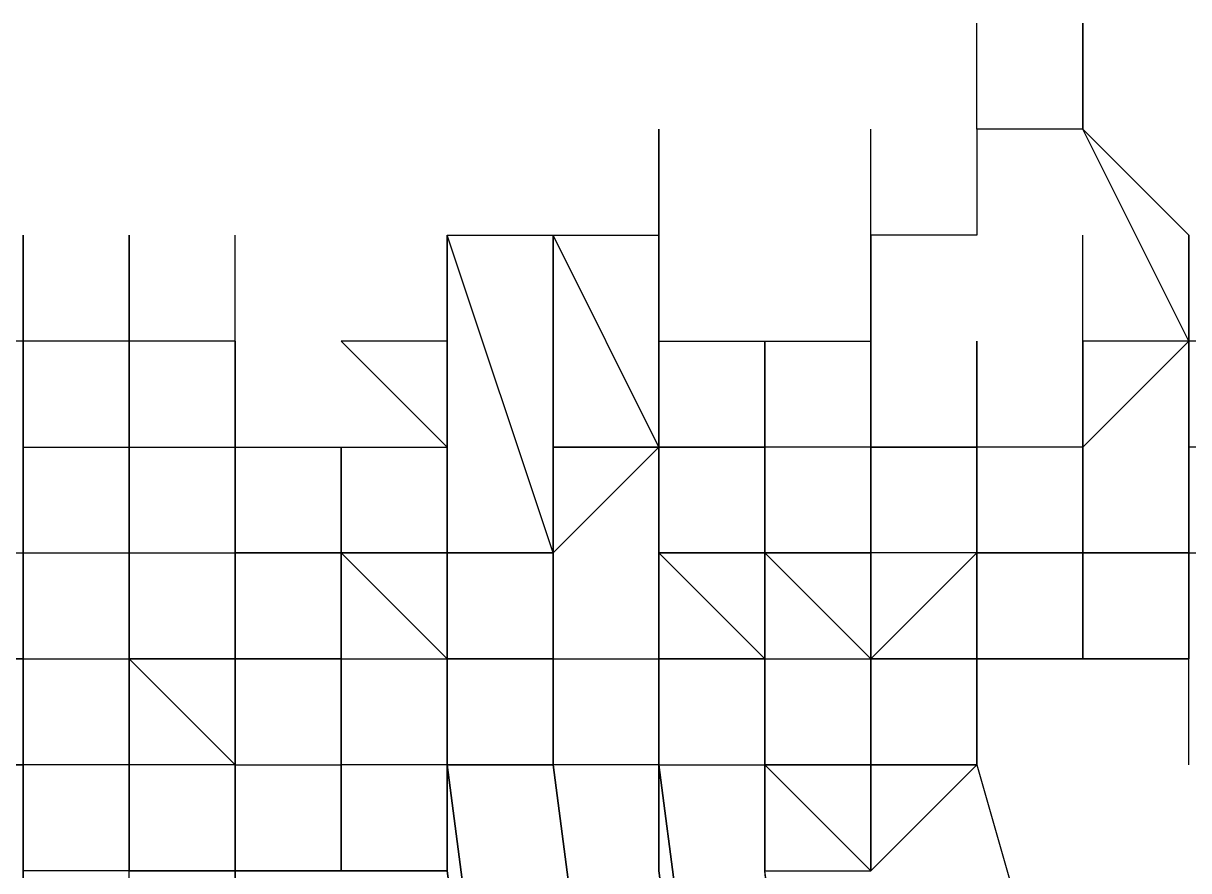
# Model space of a CAD drawing. Header units: inches. Extents: x 3324238 to 135265466, y -1036581 to 20094598.
# Drawn here: x 3353729.603 to 3353730.489, y -519028.892 to -519028.247 of the extents above; entities that cross this region are included whole.
import ezdxf

# ---------------------------------------------------------------- set-up
doc = ezdxf.new("R2010")
doc.units = ezdxf.units.IN
doc.header["$MEASUREMENT"] = 0
doc.layers.add('PDF_Geometry', color=7, linetype='Continuous')

msp = doc.modelspace()

# ---------------------------------------------------------------- linework, layer by layer
at = {"layer": 'PDF_Geometry', "lineweight": 25}
for points in [[(3353730.40885, -519028.24718), (3353730.40885, -519028.32777), (3353730.48944, -519028.40833), (3353730.48944, -519028.48892), (3353730.40885, -519028.48892), (3353730.40885, -519028.56948), (3353730.3283, -519028.56948), (3353730.3283, -519028.65006), (3353730.3283, -519028.56948), (3353730.3283, -519028.65006), (3353730.3283, -519028.73062), (3353730.3283, -519028.81118), (3353730.81174, -519030.5032)], [(3353730.3283, -519028.32778), (3353730.3283, -519028.2472)], [(3353730.40887, -519028.32778), (3353730.40887, -519028.2472)], [(3353730.48944, -519028.40835), (3353730.48944, -519028.48892), (3353730.40885, -519028.32777), (3353730.3283, -519028.32777), (3353730.3283, -519028.40833), (3353730.24774, -519028.40833), (3353730.24774, -519028.32777)], [(3353729.60317, -519028.48889), (3353729.60317, -519028.40832), (3353729.60317, -519028.48889), (3353729.5226, -519028.48889)], [(3353729.60315, -519028.40833), (3353729.60315, -519028.48892), (3353729.60315, -519028.56948), (3353729.68374, -519028.56948), (3353729.7643, -519028.56948), (3353729.7643, -519028.65006), (3353729.7643, -519028.56948), (3353729.7643, -519028.65006), (3353729.7643, -519028.73062), (3353729.7643, -519028.81118), (3353729.7643, -519028.73062), (3353729.7643, -519028.81118), (3353729.7643, -519028.89177), (3353729.7643, -519028.81118), (3353729.7643, -519028.73062), (3353729.7643, -519028.65006), (3353729.7643, -519028.56948), (3353729.7643, -519028.65006), (3353729.7643, -519028.73062), (3353729.7643, -519028.65006), (3353729.7643, -519028.73062), (3353729.68374, -519028.73062), (3353729.7643, -519028.73062), (3353729.7643, -519028.81118), (3353729.7643, -519028.89177), (3353729.7643, -519028.81118), (3353729.7643, -519028.89177), (3353729.7643, -519028.81118), (3353729.7643, -519028.73062), (3353729.7643, -519028.65006), (3353729.7643, -519028.73062), (3353729.7643, -519028.65006), (3353729.7643, -519028.56948), (3353729.7643, -519028.65006), (3353729.7643, -519028.73062), (3353729.7643, -519028.65006), (3353729.7643, -519028.56948), (3353729.7643, -519028.65006), (3353729.7643, -519028.56948), (3353729.7643, -519028.65006), (3353729.7643, -519028.73062), (3353729.7643, -519028.81118), (3353729.7643, -519028.73062), (3353729.7643, -519028.65006), (3353729.7643, -519028.56948), (3353729.7643, -519028.65006), (3353729.7643, -519028.56948), (3353729.7643, -519028.48892), (3353729.7643, -519028.40833)], [(3353729.68372, -519028.48892), (3353729.68372, -519028.40835), (3353729.68372, -519028.48892), (3353729.60315, -519028.48892), (3353729.60315, -519028.40835)], [(3353729.68374, -519028.48889), (3353729.68374, -519028.40832)], [(3353729.7643, -519028.48892), (3353729.7643, -519028.56948), (3353729.7643, -519028.65006), (3353729.7643, -519028.73062), (3353729.7643, -519028.81118), (3353729.7643, -519028.89177), (3353729.84486, -519028.89177), (3353729.7643, -519028.89177), (3353729.84486, -519028.89177), (3353729.84486, -519028.81118), (3353729.84486, -519028.73062), (3353729.84486, -519028.81118), (3353729.84486, -519028.73062), (3353729.92545, -519028.73062), (3353729.92545, -519028.81118), (3353729.92545, -519028.73062), (3353729.92545, -519028.81118), (3353729.92545, -519028.73062), (3353729.92545, -519028.81118), (3353729.92545, -519028.73062), (3353729.92545, -519028.81118), (3353729.84486, -519028.81118), (3353729.84486, -519028.73062), (3353729.84486, -519028.81118), (3353729.84486, -519028.73062), (3353729.84486, -519028.65006), (3353729.92545, -519028.65006), (3353729.92545, -519028.73062), (3353729.92545, -519028.65006), (3353729.92545, -519028.73062), (3353729.92545, -519028.65006), (3353729.92545, -519028.56948), (3353729.92545, -519028.65006), (3353729.92545, -519028.56948), (3353729.92545, -519028.65006), (3353729.92545, -519028.73062), (3353729.92545, -519028.65006), (3353729.92545, -519028.40833), (3353730.006, -519028.40833), (3353730.08659, -519028.40833), (3353730.08659, -519028.48892), (3353730.08659, -519028.56948), (3353730.006, -519028.40833), (3353730.006, -519028.65006), (3353730.006, -519028.73062), (3353730.006, -519028.81118), (3353730.006, -519028.73062), (3353730.006, -519028.81118), (3353730.24774, -519030.66435)], [(3353729.7643, -519028.48892), (3353729.7643, -519028.40835)], [(3353729.92544, -519028.73062), (3353729.92544, -519028.65005), (3353729.92544, -519028.40833)], [(3353729.92545, -519028.48892), (3353729.92545, -519028.40833)], [(3353730.24774, -519030.66435), (3353730.006, -519028.81118), (3353730.006, -519028.73062), (3353730.006, -519028.81118), (3353730.006, -519028.73062), (3353730.006, -519028.81118), (3353730.006, -519028.73062), (3353730.006, -519028.65006), (3353730.006, -519028.56949), (3353730.006, -519028.65006), (3353730.006, -519028.73062), (3353730.006, -519028.81118), (3353730.006, -519028.73062), (3353730.006, -519028.81118), (3353730.006, -519028.73062), (3353730.006, -519028.65006), (3353730.006, -519028.56948), (3353730.006, -519028.65006), (3353730.006, -519028.73062), (3353730.006, -519028.65006), (3353730.006, -519028.56948), (3353730.08659, -519028.56948), (3353730.08659, -519028.65006), (3353730.16715, -519028.73062), (3353730.16715, -519028.81118), (3353730.16715, -519028.73062), (3353730.24774, -519028.73062), (3353730.24774, -519028.81118), (3353730.16715, -519028.81118), (3353730.16715, -519028.89177), (3353730.24774, -519028.89177), (3353730.16715, -519028.81118), (3353730.16715, -519028.73062), (3353730.16715, -519028.65006), (3353730.16715, -519028.56948), (3353730.16715, -519028.65006), (3353730.16715, -519028.73062), (3353730.24774, -519028.73062), (3353730.24774, -519028.81118), (3353730.24774, -519028.89177), (3353730.16715, -519028.81118), (3353730.16715, -519028.73062), (3353730.16715, -519028.81118), (3353730.16715, -519028.73062), (3353730.16715, -519028.81118), (3353730.16715, -519028.73062), (3353730.16715, -519028.65006), (3353730.16715, -519028.73062), (3353730.16715, -519028.81118), (3353730.16715, -519028.89177), (3353730.16715, -519028.81118), (3353730.16715, -519028.73062), (3353730.16715, -519028.65006), (3353730.16715, -519028.56948), (3353730.16715, -519028.65006), (3353730.16715, -519028.56948), (3353730.16715, -519028.65006), (3353730.08659, -519028.65006), (3353730.08659, -519028.56948), (3353730.08659, -519028.65006), (3353730.08659, -519028.56948), (3353730.08659, -519028.65006), (3353730.08659, -519028.56948), (3353730.08659, -519028.48892), (3353730.08659, -519028.56948), (3353730.08659, -519028.48892), (3353730.16715, -519028.48892), (3353730.24774, -519028.48892), (3353730.24774, -519028.56948), (3353730.24774, -519028.65006), (3353730.24774, -519028.56948), (3353730.16715, -519028.56948), (3353730.16715, -519028.65006), (3353730.08659, -519028.65006), (3353730.08659, -519028.73062), (3353730.08659, -519028.65006), (3353730.08659, -519028.56948), (3353730.08659, -519028.65006), (3353730.08659, -519028.73062), (3353730.16715, -519028.73062), (3353730.16715, -519028.81118), (3353730.16715, -519028.73062), (3353730.16715, -519028.81118), (3353730.16715, -519028.73062), (3353730.08659, -519028.73062), (3353730.08659, -519028.65006), (3353730.08659, -519028.56948), (3353730.08659, -519028.65006), (3353730.08659, -519028.56948), (3353730.08659, -519028.65006), (3353730.08659, -519028.56948), (3353730.006, -519028.56948), (3353730.006, -519028.40833), (3353730.006, -519028.56948), (3353730.006, -519028.65006), (3353730.006, -519028.73062), (3353730.08659, -519028.73062), (3353730.08659, -519028.65006), (3353730.08659, -519028.73062), (3353730.08659, -519028.65006), (3353730.08659, -519028.73062), (3353730.08659, -519028.65006), (3353730.08659, -519028.73062), (3353730.08659, -519028.65006), (3353730.08659, -519028.73062), (3353730.08659, -519028.81118), (3353730.3283, -519030.66435)], [(3353730.00602, -519028.65005), (3353730.00602, -519028.40834)], [(3353730.08659, -519028.56948), (3353730.08659, -519028.40833), (3353730.08659, -519028.56948)], [(3353730.24774, -519028.48892), (3353730.24774, -519028.56948), (3353730.24774, -519028.48892), (3353730.24774, -519028.56948), (3353730.3283, -519028.56948), (3353730.24774, -519028.56948), (3353730.24774, -519028.40833), (3353730.24774, -519028.48892), (3353730.24774, -519028.56948), (3353730.24774, -519028.48892), (3353730.24774, -519028.56948), (3353730.24774, -519028.65006), (3353730.24774, -519028.73062), (3353730.24774, -519028.81118), (3353730.24774, -519028.89177), (3353730.24774, -519028.81118), (3353730.24774, -519028.73062), (3353730.24774, -519028.65005)], [(3353730.65059, -519028.65005), (3353730.65059, -519028.56948), (3353730.57, -519028.56948), (3353730.57, -519028.48892), (3353730.48944, -519028.48892), (3353730.48944, -519028.40833), (3353730.48944, -519028.48892), (3353730.40885, -519028.56948), (3353730.3283, -519028.56948)], [(3353730.40885, -519028.48892), (3353730.40885, -519028.40833)], [(3353730.40887, -519028.48891), (3353730.40887, -519028.40834)], [(3353729.60315, -519028.48889), (3353729.60315, -519028.56947)], [(3353729.60315, -519028.56948), (3353729.60315, -519028.48892)], [(3353729.60315, -519028.65006), (3353729.60315, -519028.56948), (3353729.60315, -519028.48892)], [(3353729.76429, -519028.4889), (3353729.68372, -519028.4889)], [(3353729.68374, -519028.73062), (3353729.68374, -519028.65006), (3353729.68374, -519028.56948), (3353729.68374, -519028.65006), (3353729.68374, -519028.56948), (3353729.68374, -519028.48892)], [(3353729.84487, -519028.48891), (3353729.92545, -519028.56948), (3353729.92545, -519028.65005), (3353729.92545, -519028.73062), (3353729.92545, -519028.65006), (3353729.92545, -519028.48892), (3353729.84486, -519028.48892)], [(3353730.006, -519028.73064), (3353730.006, -519028.65006), (3353730.006, -519028.73064), (3353730.006, -519028.65006), (3353730.006, -519028.56949), (3353730.006, -519028.48892)], [(3353730.08657, -519028.56949), (3353730.08657, -519028.48892)], [(3353730.08658, -519028.56947), (3353730.08658, -519028.4889)], [(3353730.08659, -519028.56948), (3353730.08659, -519028.48892)], [(3353730.08659, -519028.56948), (3353730.08659, -519028.48892)], [(3353730.16715, -519028.48892), (3353730.16715, -519028.56948), (3353730.16715, -519028.65006), (3353730.08659, -519028.65006), (3353730.08659, -519028.73062), (3353730.08659, -519028.81118), (3353730.08659, -519028.89177), (3353730.3283, -519030.66435), (3353730.3283, -519030.58376), (3353730.40885, -519030.58376)], [(3353730.16715, -519028.56948), (3353730.16715, -519028.4889)], [(3353730.16715, -519028.56947), (3353730.16715, -519028.4889)], [(3353730.3283, -519028.65005), (3353730.3283, -519028.73062), (3353730.3283, -519028.81118), (3353730.3283, -519028.73062), (3353730.3283, -519028.81118), (3353730.3283, -519028.73062), (3353730.3283, -519028.65006), (3353730.3283, -519028.56948), (3353730.3283, -519028.48892), (3353730.3283, -519028.56948), (3353730.3283, -519028.65006), (3353730.3283, -519028.73062), (3353730.3283, -519028.65006), (3353730.3283, -519028.73062), (3353730.40885, -519028.73062), (3353730.3283, -519028.73062), (3353730.3283, -519028.81118), (3353730.24774, -519028.81118), (3353730.16715, -519028.81118), (3353730.24774, -519028.81118), (3353730.16715, -519028.81118), (3353730.16715, -519028.73062), (3353730.16715, -519028.81118), (3353730.16715, -519028.73062), (3353730.16715, -519028.81118), (3353730.16715, -519028.73062)], [(3353730.3283, -519028.56948), (3353730.3283, -519028.48892)], [(3353730.3283, -519028.56948), (3353730.3283, -519028.48892)], [(3353730.3283, -519028.56948), (3353730.3283, -519028.48892)], [(3353730.3283, -519028.56948), (3353730.3283, -519028.48892)], [(3353730.32831, -519028.56948), (3353730.32831, -519028.4889)], [(3353730.48944, -519028.65006), (3353730.40885, -519028.65006), (3353730.40885, -519028.56948), (3353730.40885, -519028.4889), (3353730.40885, -519028.56948), (3353730.40885, -519028.48892)], [(3353730.48944, -519028.81118), (3353730.48944, -519028.73062), (3353730.40885, -519028.73062), (3353730.40885, -519028.65006), (3353730.40885, -519028.73062), (3353730.48944, -519028.73062), (3353730.48944, -519028.65006), (3353730.57, -519028.65006), (3353730.57, -519028.56948), (3353730.48944, -519028.56948), (3353730.48944, -519028.48892), (3353730.48944, -519028.56948), (3353730.48944, -519028.48892), (3353730.48944, -519028.56948), (3353730.48944, -519028.48892), (3353730.48944, -519028.56948), (3353730.48944, -519028.48892), (3353730.48944, -519028.56948), (3353730.48944, -519028.48892), (3353730.48944, -519028.56948), (3353730.48944, -519028.48892), (3353730.48944, -519028.56948), (3353730.48944, -519028.65006), (3353730.48944, -519028.73062)], [(3353730.48943, -519028.65005), (3353730.48943, -519028.56948), (3353730.48943, -519028.4889), (3353730.48943, -519028.56948)], [(3353730.48943, -519028.56948), (3353730.48943, -519028.48891)], [(3353729.68374, -519030.66435), (3353729.68374, -519028.89177), (3353729.60315, -519028.89177), (3353729.60315, -519028.81118), (3353729.60315, -519028.73062), (3353729.60315, -519028.65006), (3353729.60315, -519028.73062), (3353729.60315, -519028.81118), (3353729.60315, -519028.73062), (3353729.60315, -519028.65006), (3353729.60315, -519028.73062), (3353729.60315, -519028.65006), (3353729.60315, -519028.56948), (3353729.60315, -519028.65006), (3353729.60315, -519028.73062), (3353729.60315, -519028.65006), (3353729.60315, -519028.73062), (3353729.60315, -519028.65006), (3353729.60315, -519028.73062), (3353729.5226, -519028.73062), (3353729.5226, -519028.65006), (3353729.5226, -519028.73062), (3353729.5226, -519028.81118), (3353729.5226, -519028.73062)], [(3353729.5226, -519028.73062), (3353729.60315, -519028.73062), (3353729.68374, -519028.73062), (3353729.68374, -519028.81118), (3353729.68374, -519028.89177), (3353729.7643, -519028.89177), (3353729.84486, -519028.89177), (3353729.92545, -519028.89177), (3353729.92545, -519028.81118), (3353729.92545, -519028.73062), (3353729.92545, -519028.65005), (3353729.92545, -519028.56948)], [(3353729.5226, -519028.65006), (3353729.60315, -519028.65006), (3353729.60315, -519028.73062), (3353729.68374, -519028.73062), (3353729.68374, -519028.65006), (3353729.68374, -519028.73062), (3353729.7643, -519028.81118), (3353729.84486, -519028.81118), (3353729.84486, -519028.73062), (3353729.84486, -519028.81118), (3353729.84486, -519028.73062), (3353729.84486, -519028.81118), (3353729.84486, -519028.73062), (3353729.84486, -519028.81118), (3353729.84486, -519028.73062), (3353729.84486, -519028.81118), (3353729.84486, -519028.73062), (3353729.84486, -519028.81118), (3353729.84486, -519028.73062), (3353729.84486, -519028.65006), (3353729.84486, -519028.73062), (3353729.84486, -519028.65006), (3353729.84486, -519028.73062), (3353729.84486, -519028.65006), (3353729.84486, -519028.73062), (3353729.7643, -519028.73062), (3353729.7643, -519028.81118), (3353729.7643, -519028.73062), (3353729.7643, -519028.81118), (3353729.7643, -519028.89177), (3353729.7643, -519028.81118), (3353729.7643, -519028.73062), (3353729.7643, -519028.81118), (3353729.7643, -519028.73062), (3353729.7643, -519028.81118), (3353729.7643, -519028.89177), (3353729.7643, -519028.81118), (3353729.7643, -519028.89177), (3353729.7643, -519028.81118), (3353729.7643, -519028.89177), (3353729.7643, -519028.81118), (3353729.7643, -519028.73062), (3353729.7643, -519028.65006), (3353729.7643, -519028.73062), (3353729.7643, -519028.81118), (3353729.68374, -519028.81118), (3353729.68374, -519028.89177), (3353729.68374, -519028.81118), (3353729.68374, -519028.89177), (3353729.68374, -519028.81118), (3353729.60315, -519028.81118), (3353729.60315, -519028.73062), (3353729.60315, -519028.81118), (3353729.60315, -519028.73062), (3353729.60315, -519028.81118), (3353729.60315, -519028.73062), (3353729.60315, -519028.81118), (3353729.60315, -519028.73062), (3353729.60315, -519028.81118), (3353729.60315, -519028.73062), (3353729.60315, -519028.81118), (3353729.60315, -519028.73062), (3353729.60315, -519028.65005), (3353729.60315, -519028.56948)], [(3353729.60315, -519028.81118), (3353729.60315, -519028.73062), (3353729.60315, -519028.65006), (3353729.68374, -519028.65006), (3353729.7643, -519028.65006), (3353729.7643, -519028.73062), (3353729.7643, -519028.65006), (3353729.7643, -519028.73062), (3353729.7643, -519028.65006), (3353729.7643, -519028.56948), (3353729.92545, -519028.56948), (3353729.92545, -519028.65006), (3353729.84486, -519028.65006), (3353729.84486, -519028.56948), (3353729.84486, -519028.65006), (3353729.84486, -519028.56948), (3353729.84486, -519028.65006), (3353729.84486, -519028.56948), (3353729.84486, -519028.65006), (3353729.7643, -519028.65006), (3353729.7643, -519028.56948), (3353729.7643, -519028.65006), (3353729.7643, -519028.73062), (3353729.7643, -519028.65006), (3353729.7643, -519028.73062), (3353729.7643, -519028.65006), (3353729.7643, -519028.73062), (3353729.7643, -519028.65006), (3353729.7643, -519028.73062), (3353729.84487, -519028.73062)], [(3353729.60315, -519028.65006), (3353729.60315, -519028.56948)], [(3353729.60315, -519028.65006), (3353729.60315, -519028.56948)], [(3353729.60315, -519028.65006), (3353729.60315, -519028.56948)], [(3353729.60315, -519028.65006), (3353729.60315, -519028.56948)], [(3353729.60315, -519028.65006), (3353729.60315, -519028.56948)], [(3353729.60316, -519028.65006), (3353729.60316, -519028.56949)], [(3353729.60317, -519028.81121), (3353729.60317, -519028.73064), (3353729.60317, -519028.65006), (3353729.60317, -519028.56949)], [(3353729.68374, -519028.73061), (3353729.68374, -519028.65004), (3353729.68374, -519028.56947)], [(3353729.68374, -519028.73064), (3353729.68374, -519028.65006), (3353729.68374, -519028.56949), (3353729.68374, -519028.65006), (3353729.68374, -519028.73062), (3353729.68374, -519028.65006), (3353729.7643, -519028.65006), (3353729.84486, -519028.65006), (3353729.84486, -519028.56948), (3353729.84486, -519028.65006), (3353729.84486, -519028.73062), (3353729.84486, -519028.81118), (3353729.84486, -519028.89177), (3353729.84486, -519028.81118), (3353729.84486, -519028.89177), (3353729.7643, -519028.89177), (3353729.84486, -519028.89177), (3353729.7643, -519028.89177), (3353729.7643, -519028.81118), (3353729.7643, -519028.89177), (3353729.7643, -519028.81118), (3353729.7643, -519028.89177), (3353729.7643, -519028.81118), (3353729.7643, -519028.89177), (3353729.7643, -519030.66435)], [(3353729.7643, -519028.56948), (3353729.7643, -519028.65006), (3353729.7643, -519028.73062), (3353729.7643, -519028.81118), (3353729.7643, -519028.73062), (3353729.7643, -519028.81118), (3353729.84486, -519028.81118), (3353729.84486, -519028.89177), (3353729.7643, -519028.89177), (3353729.68374, -519028.89177), (3353729.68374, -519028.81118), (3353729.68374, -519028.73062), (3353729.68374, -519028.65006), (3353729.68374, -519028.56948), (3353729.68374, -519028.65006), (3353729.68374, -519028.73062), (3353729.68374, -519028.65006), (3353729.68374, -519028.73062)], [(3353729.68374, -519028.65005), (3353729.68374, -519028.56948)], [(3353729.68374, -519028.65005), (3353729.68374, -519028.56948)], [(3353729.76428, -519028.65005), (3353729.76428, -519028.56948)], [(3353729.7643, -519028.65005), (3353729.7643, -519028.56948), (3353729.7643, -519028.65005), (3353729.7643, -519028.73062), (3353729.7643, -519028.65006), (3353729.7643, -519028.73062), (3353729.84486, -519028.73062), (3353729.84486, -519028.65006), (3353729.84486, -519028.73062), (3353729.84486, -519028.81118), (3353729.84486, -519028.73062), (3353729.84486, -519028.65006), (3353729.76429, -519028.65006)], [(3353729.7643, -519028.65004), (3353729.7643, -519028.56947)], [(3353729.84486, -519028.65006), (3353729.84486, -519028.73062), (3353729.84486, -519028.81118), (3353729.84486, -519028.89177), (3353729.84486, -519028.81118), (3353729.84486, -519028.89177), (3353729.84486, -519028.81118), (3353729.84486, -519028.89177), (3353729.84486, -519028.81118), (3353729.84486, -519028.89177), (3353729.84486, -519028.81118), (3353729.84486, -519028.89177), (3353729.84486, -519028.81118), (3353729.84486, -519028.73062), (3353729.84486, -519028.65006), (3353729.7643, -519028.65006), (3353729.7643, -519028.73062), (3353729.84486, -519028.73062), (3353729.92545, -519028.73062), (3353729.92545, -519028.65006), (3353729.92545, -519028.56948)], [(3353729.76431, -519028.65005), (3353729.76431, -519028.56948)], [(3353729.84486, -519028.65006), (3353729.84486, -519028.56948)], [(3353729.92543, -519028.65005), (3353729.92543, -519028.56948)], [(3353729.92543, -519028.73064), (3353729.92543, -519028.65006), (3353729.92543, -519028.56949), (3353729.92543, -519028.65006)], [(3353729.92544, -519028.65005), (3353729.92544, -519028.56948)], [(3353729.92545, -519028.73062), (3353729.92545, -519028.81118), (3353729.92545, -519028.73062), (3353729.92545, -519028.65006), (3353729.92545, -519028.73062), (3353729.92545, -519028.65006), (3353729.92545, -519028.73062), (3353729.92545, -519028.65006), (3353729.92545, -519028.73062), (3353729.92545, -519028.65006), (3353729.92545, -519028.56948), (3353729.92545, -519028.65006), (3353729.92545, -519028.73062), (3353729.92545, -519028.65006), (3353729.92545, -519028.56948), (3353729.92545, -519028.65006), (3353729.92545, -519028.73062), (3353729.92545, -519028.81118), (3353730.16715, -519030.66435)], [(3353729.92545, -519028.65006), (3353729.92545, -519028.56948)], [(3353729.92545, -519028.65006), (3353729.92545, -519028.56948)], [(3353729.92545, -519028.65006), (3353729.92545, -519028.56948)], [(3353729.92545, -519028.65006), (3353729.92545, -519028.56948)], [(3353729.92545, -519028.65006), (3353729.92545, -519028.56949)], [(3353729.92545, -519028.65006), (3353729.92545, -519028.56949)], [(3353730.24774, -519030.66435), (3353730.006, -519028.81118), (3353730.006, -519028.73062), (3353730.08659, -519028.73062), (3353730.08659, -519028.81118), (3353730.08659, -519028.89177), (3353730.08659, -519028.81118), (3353730.08659, -519028.73062), (3353730.08659, -519028.65005), (3353730.08659, -519028.56948)], [(3353730.006, -519028.65006), (3353730.006, -519028.56948)], [(3353730.006, -519028.65006), (3353730.08659, -519028.56948)], [(3353730.006, -519028.65006), (3353730.006, -519028.56948)], [(3353730.00601, -519028.65004), (3353730.00601, -519028.56947)], [(3353730.08658, -519028.65005), (3353730.08658, -519028.56948)], [(3353730.16716, -519028.56948), (3353730.08659, -519028.56948)], [(3353730.08659, -519028.56948), (3353730.16715, -519028.56948)], [(3353730.08659, -519028.89177), (3353730.08659, -519028.81118), (3353730.16715, -519028.81118), (3353730.24774, -519028.81118), (3353730.3283, -519028.81118), (3353730.3283, -519028.73062), (3353730.3283, -519028.65006), (3353730.3283, -519028.56948), (3353730.3283, -519028.65006), (3353730.3283, -519028.56948), (3353730.3283, -519028.65006), (3353730.24774, -519028.65006), (3353730.24774, -519028.73062), (3353730.24774, -519028.65006), (3353730.24774, -519028.73062), (3353730.24774, -519028.65006), (3353730.24774, -519028.73062), (3353730.24774, -519028.65006), (3353730.24774, -519028.73062), (3353730.24774, -519028.81118), (3353730.24774, -519028.73062), (3353730.24774, -519028.81118), (3353730.24774, -519028.73062), (3353730.24774, -519028.65006), (3353730.24774, -519028.73062), (3353730.24774, -519028.81118), (3353730.24774, -519028.73062), (3353730.24774, -519028.65006), (3353730.24774, -519028.73062), (3353730.24774, -519028.81118), (3353730.24774, -519028.73062), (3353730.24774, -519028.65006), (3353730.24774, -519028.73062), (3353730.3283, -519028.65006), (3353730.24774, -519028.65006), (3353730.24774, -519028.73062), (3353730.24774, -519028.65006), (3353730.16715, -519028.65006), (3353730.16715, -519028.73062), (3353730.16715, -519028.81118), (3353730.24774, -519028.81118), (3353730.24774, -519028.73062), (3353730.24774, -519028.81118), (3353730.24774, -519028.73062), (3353730.24774, -519028.81118), (3353730.16715, -519028.81118), (3353730.16715, -519028.73062), (3353730.24774, -519028.73062), (3353730.24774, -519028.81118), (3353730.24774, -519028.73062), (3353730.24774, -519028.81118), (3353730.24774, -519028.73062), (3353730.24774, -519028.65006), (3353730.24774, -519028.73062), (3353730.24774, -519028.65006), (3353730.24774, -519028.73062), (3353730.24774, -519028.65006), (3353730.24774, -519028.56948), (3353730.24774, -519028.65006), (3353730.24774, -519028.56948), (3353730.24774, -519028.65006), (3353730.24774, -519028.56948), (3353730.3283, -519028.56948), (3353730.3283, -519028.65006), (3353730.3283, -519028.73062), (3353730.3283, -519028.65006), (3353730.3283, -519028.73062), (3353730.3283, -519028.65006), (3353730.3283, -519028.73062), (3353730.3283, -519028.81118), (3353730.81174, -519030.5032)], [(3353730.08659, -519028.73064), (3353730.08659, -519028.65006), (3353730.08659, -519028.56949)], [(3353730.16714, -519028.65005), (3353730.16714, -519028.56948)], [(3353730.16715, -519028.65004), (3353730.16715, -519028.56947)], [(3353730.16715, -519028.65006), (3353730.16715, -519028.56948), (3353730.16715, -519028.65006)], [(3353730.16715, -519028.65006), (3353730.16715, -519028.56948)], [(3353730.16715, -519028.65006), (3353730.16715, -519028.56948)], [(3353730.16715, -519028.65006), (3353730.16715, -519028.56948)], [(3353730.16715, -519028.65005), (3353730.16715, -519028.56948)], [(3353730.16716, -519028.65004), (3353730.16716, -519028.56947)], [(3353730.16716, -519028.65006), (3353730.16716, -519028.56949)], [(3353730.16717, -519028.65004), (3353730.16717, -519028.56947)], [(3353730.24772, -519028.65005), (3353730.24772, -519028.56948)], [(3353730.24772, -519028.73062), (3353730.24772, -519028.65005), (3353730.24772, -519028.56948), (3353730.24772, -519028.65005)], [(3353730.24774, -519028.65004), (3353730.24774, -519028.56947)], [(3353730.32829, -519028.65006), (3353730.32829, -519028.56948)], [(3353730.32829, -519028.8112), (3353730.32829, -519028.73063), (3353730.32829, -519028.65006), (3353730.32829, -519028.56949)], [(3353730.3283, -519028.65006), (3353730.3283, -519028.56948)], [(3353730.3283, -519028.56948), (3353730.3283, -519028.65006)], [(3353730.3283, -519028.65006), (3353730.3283, -519028.56948)], [(3353730.3283, -519028.65006), (3353730.3283, -519028.56948)], [(3353730.32831, -519028.65005), (3353730.32831, -519028.56948)], [(3353730.40885, -519028.65006), (3353730.40885, -519028.56948)], [(3353730.40885, -519028.65006), (3353730.40885, -519028.56948)], [(3353730.40885, -519028.65005), (3353730.40885, -519028.56948)], [(3353730.40887, -519028.65005), (3353730.40887, -519028.56948)], [(3353730.40887, -519028.65005), (3353730.40887, -519028.56948)], [(3353730.40887, -519028.65005), (3353730.40887, -519028.56948)], [(3353730.40888, -519028.65005), (3353730.40888, -519028.56948)], [(3353729.60315, -519028.73061), (3353729.60315, -519028.81118), (3353729.60315, -519028.73062), (3353729.60315, -519028.65006), (3353729.68374, -519028.65006), (3353729.7643, -519028.65006), (3353729.7643, -519028.73062), (3353729.7643, -519028.81118), (3353729.7643, -519028.73062), (3353729.7643, -519028.81118), (3353729.7643, -519028.73062), (3353729.84486, -519028.73062), (3353729.92545, -519028.73062), (3353729.84486, -519028.65006), (3353729.84486, -519028.73062), (3353729.84486, -519028.65006), (3353729.92545, -519028.65006), (3353729.92545, -519028.73062), (3353729.92545, -519028.81118), (3353729.92545, -519028.89177), (3353730.16715, -519030.66435), (3353730.16715, -519030.58376), (3353730.16715, -519030.66435), (3353729.92545, -519028.89177)], [(3353729.60315, -519028.73063), (3353729.60315, -519028.8112), (3353729.60315, -519028.73063), (3353729.60315, -519028.65006)], [(3353729.60315, -519028.73062), (3353729.60315, -519028.65006)], [(3353729.60315, -519028.73062), (3353729.60315, -519028.65006)], [(3353729.60315, -519028.73062), (3353729.60315, -519028.65006)], [(3353729.60315, -519028.73062), (3353729.60315, -519028.65006), (3353729.60315, -519028.73062)], [(3353729.60315, -519028.73062), (3353729.60315, -519028.65006), (3353729.60315, -519028.73062)], [(3353729.60315, -519028.73062), (3353729.60315, -519028.65006)], [(3353729.60317, -519028.73061), (3353729.60317, -519028.81118), (3353729.60317, -519028.73061), (3353729.60317, -519028.65004)], [(3353729.60317, -519028.73061), (3353729.60317, -519028.65004)], [(3353729.60317, -519028.65005), (3353729.60317, -519028.73062)], [(3353729.68372, -519028.8112), (3353729.68372, -519028.73063), (3353729.68372, -519028.65006), (3353729.68372, -519028.73063)], [(3353729.68374, -519028.73062), (3353729.68374, -519028.65006)], [(3353729.68374, -519028.73062), (3353729.68374, -519028.65006)], [(3353729.76429, -519028.73062), (3353729.76429, -519028.65005)], [(3353729.84487, -519028.65005), (3353729.7643, -519028.65005), (3353729.7643, -519028.73062)], [(3353729.76431, -519028.81118), (3353729.76431, -519028.73061), (3353729.76431, -519028.65004)], [(3353729.76431, -519028.73062), (3353729.76431, -519028.65005)], [(3353729.84485, -519028.73063), (3353729.84485, -519028.65005)], [(3353729.84486, -519028.73062), (3353729.84486, -519028.65005)], [(3353729.92543, -519028.89175), (3353729.92543, -519028.81118), (3353729.92543, -519028.73061), (3353729.92543, -519028.65004), (3353729.92543, -519028.73061), (3353729.92543, -519028.81118)], [(3353729.92543, -519028.65004), (3353729.92543, -519028.73061), (3353729.92543, -519028.81118)], [(3353729.92543, -519028.81121), (3353729.92543, -519028.73064), (3353729.92543, -519028.65006)], [(3353729.92545, -519028.81119), (3353729.92545, -519028.73062), (3353729.92545, -519028.65005)], [(3353729.92545, -519028.65006), (3353730.006, -519028.65006), (3353729.92545, -519028.65006)], [(3353730.08657, -519028.65006), (3353730.08657, -519028.73064), (3353730.08657, -519028.81121)], [(3353730.08659, -519028.81119), (3353730.08659, -519028.73062), (3353730.08659, -519028.65005)], [(3353730.08659, -519028.73062), (3353730.08659, -519028.65005), (3353730.16716, -519028.65005)], [(3353730.08659, -519028.65006), (3353730.16715, -519028.65006), (3353730.08659, -519028.65006)], [(3353730.0866, -519028.73062), (3353730.0866, -519028.65005)], [(3353730.16715, -519028.73061), (3353730.16715, -519028.81118), (3353730.24774, -519028.81118), (3353730.24774, -519028.73062), (3353730.24774, -519028.81118), (3353730.24774, -519028.73061), (3353730.24774, -519028.81118), (3353730.24774, -519028.73062), (3353730.24774, -519028.81118), (3353730.24774, -519028.73062), (3353730.24774, -519028.65006), (3353730.24774, -519028.73062)], [(3353730.24774, -519028.65006), (3353730.16715, -519028.65006)], [(3353730.24774, -519028.65006), (3353730.16715, -519028.65006)], [(3353730.16715, -519028.65006), (3353730.24774, -519028.65006), (3353730.16715, -519028.65006)], [(3353730.24772, -519028.81121), (3353730.24772, -519028.73064), (3353730.16715, -519028.65006)], [(3353730.24771, -519028.73063), (3353730.24771, -519028.65005)], [(3353730.24773, -519028.81119), (3353730.24773, -519028.73062), (3353730.24773, -519028.65005)], [(3353730.24773, -519028.73062), (3353730.24773, -519028.65005)], [(3353730.24774, -519028.73062), (3353730.24774, -519028.65006)], [(3353730.24774, -519028.73062), (3353730.24774, -519028.65006)], [(3353730.24774, -519028.73062), (3353730.24774, -519028.65006)], [(3353730.24774, -519028.73062), (3353730.24774, -519028.65006)], [(3353730.24774, -519028.73062), (3353730.24774, -519028.65006)], [(3353730.24774, -519028.73062), (3353730.24774, -519028.65006)], [(3353730.32828, -519028.73063), (3353730.32828, -519028.65005)], [(3353730.40887, -519028.65005), (3353730.3283, -519028.65005)], [(3353730.3283, -519028.65006), (3353730.40885, -519028.65006)], [(3353730.3283, -519028.73062), (3353730.3283, -519028.65006)], [(3353730.3283, -519028.73062), (3353730.3283, -519028.65006)], [(3353730.3283, -519028.73062), (3353730.3283, -519028.65006)], [(3353730.3283, -519028.73062), (3353730.3283, -519028.65006)], [(3353730.40885, -519028.73062), (3353730.40885, -519028.65006)], [(3353730.40885, -519028.73062), (3353730.40885, -519028.65006)], [(3353730.40885, -519028.73062), (3353730.40885, -519028.65006)], [(3353730.40885, -519028.73062), (3353730.40885, -519028.65006)], [(3353730.40885, -519028.65006), (3353730.40885, -519028.73062)], [(3353730.40885, -519028.73062), (3353730.40885, -519028.65006)], [(3353730.40885, -519028.65006), (3353730.48944, -519028.65006)], [(3353730.40885, -519028.65006), (3353730.48944, -519028.65006)], [(3353730.48944, -519028.65006), (3353730.40885, -519028.65006)], [(3353730.40888, -519028.73062), (3353730.40888, -519028.65005)], [(3353729.60315, -519028.81118), (3353729.60315, -519028.73062)], [(3353729.60315, -519028.73064), (3353729.68372, -519028.73064)], [(3353729.60316, -519028.81121), (3353729.60316, -519028.73064)], [(3353729.68374, -519028.81119), (3353729.68374, -519028.73062)], [(3353729.68374, -519028.81121), (3353729.68374, -519028.73064)], [(3353729.7643, -519028.89175), (3353729.7643, -519028.81118), (3353729.7643, -519028.73061)], [(3353729.7643, -519028.73062), (3353729.84486, -519028.73062), (3353729.7643, -519028.73062)], [(3353729.84488, -519028.81119), (3353729.84488, -519028.73062), (3353729.76431, -519028.73062)], [(3353729.84486, -519028.81121), (3353729.84486, -519028.73064)], [(3353729.84487, -519028.81118), (3353729.84487, -519028.73061)], [(3353729.84487, -519028.81121), (3353729.84487, -519028.73064)], [(3353729.92544, -519028.81119), (3353729.92544, -519028.73062)], [(3353729.92544, -519028.81119), (3353729.92544, -519028.73062)], [(3353729.92545, -519028.73062), (3353730.006, -519028.73062), (3353729.92545, -519028.73062)], [(3353730.3283, -519030.5032), (3353730.3283, -519030.58376), (3353730.3283, -519030.5032), (3353730.3283, -519030.58376), (3353730.3283, -519030.66435), (3353730.3283, -519030.7449), (3353730.3283, -519030.66435), (3353730.3283, -519030.58376), (3353730.3283, -519030.66435), (3353730.08659, -519028.89177), (3353730.08659, -519028.81118), (3353730.006, -519028.81118), (3353730.006, -519028.73061)], [(3353730.00601, -519028.81119), (3353730.00601, -519028.73062), (3353730.08658, -519028.73062)], [(3353730.00602, -519028.81119), (3353730.00602, -519028.73062)], [(3353730.16714, -519028.81119), (3353730.16714, -519028.73062)], [(3353730.16714, -519028.8112), (3353730.16714, -519028.73063)], [(3353730.16715, -519028.81118), (3353730.16715, -519028.73061)], [(3353730.24774, -519028.89177), (3353730.24774, -519028.81118), (3353730.16715, -519028.81118), (3353730.16715, -519028.73062), (3353730.16715, -519028.81118), (3353730.16715, -519028.89177), (3353730.16715, -519028.81118), (3353730.16715, -519028.89177)], [(3353730.16715, -519028.81119), (3353730.16715, -519028.73062)], [(3353730.24774, -519028.73062), (3353730.24774, -519028.81118), (3353730.24774, -519028.73062)], [(3353730.24774, -519028.81118), (3353730.24774, -519028.73062)], [(3353730.24774, -519028.81118), (3353730.24774, -519028.73062)], [(3353730.24774, -519028.81118), (3353730.24774, -519028.73062)], [(3353730.24774, -519028.73062), (3353730.24774, -519028.81118)], [(3353730.24774, -519028.73062), (3353730.3283, -519028.73062), (3353730.24774, -519028.73062)], [(3353730.24774, -519028.73062), (3353730.24774, -519028.81118), (3353730.24774, -519028.73062)], [(3353730.32829, -519028.81119), (3353730.32829, -519028.73062)], [(3353730.3283, -519028.81118), (3353730.3283, -519028.73061)], [(3353730.3283, -519028.81118), (3353730.3283, -519028.73062)], [(3353730.3283, -519028.73062), (3353730.40885, -519028.73062), (3353730.3283, -519028.73062)], [(3353730.3283, -519028.73062), (3353730.3283, -519028.81119)], [(3353729.5226, -519028.81118), (3353729.60315, -519028.81118), (3353729.5226, -519028.81118)], [(3353729.60315, -519028.81118), (3353729.60315, -519030.66435)], [(3353729.68374, -519028.81118), (3353729.68374, -519028.89177), (3353729.68374, -519028.81118)], [(3353729.68374, -519028.89177), (3353729.68374, -519028.81118)], [(3353729.7643, -519028.89177), (3353729.7643, -519028.81118), (3353729.7643, -519028.89177), (3353729.7643, -519028.8112)], [(3353729.76431, -519028.89175), (3353729.76431, -519028.81118)], [(3353729.84487, -519028.89177), (3353729.84487, -519028.81119)], [(3353730.006, -519028.81121), (3353729.92543, -519028.81121)], [(3353730.24774, -519030.66435), (3353730.006, -519028.81118), (3353729.92545, -519028.81118), (3353730.006, -519028.81118)], [(3353730.16715, -519030.66435), (3353729.92545, -519028.81118)], [(3353729.92545, -519028.81118), (3353730.006, -519028.81118), (3353729.92545, -519028.81118)], [(3353730.08659, -519028.81119), (3353730.00602, -519028.81119)], [(3353730.3283, -519030.66435), (3353730.08659, -519028.81118)], [(3353730.16716, -519028.89176), (3353730.16716, -519028.81119)], [(3353730.16716, -519028.81121), (3353730.24773, -519028.81121)], [(3353730.24772, -519028.89176), (3353730.24772, -519028.81119)], [(3353730.3283, -519028.81118), (3353730.24774, -519028.89177), (3353730.3283, -519028.81118)], [(3353729.60315, -519030.66435), (3353729.60315, -519028.89177)], [(3353729.68374, -519030.66435), (3353729.68374, -519028.89177)], [(3353729.92545, -519028.89177), (3353729.84486, -519028.89177), (3353729.92545, -519028.89177)], [(3353730.40887, -519030.58375), (3353730.16715, -519028.89175)], [(3353730.3283, -519030.58376), (3353730.16716, -519028.89176)], [(3353730.32831, -519030.58376), (3353730.16717, -519028.89176)]]:
    msp.add_lwpolyline(points, dxfattribs=at)
for points in [[(3353730.40887, -519028.24721), (3353730.40887, -519028.32778)], [(3353730.08659, -519028.32776), (3353730.08659, -519028.40833)], [(3353730.006, -519028.65006), (3353730.006, -519028.56948), (3353730.006, -519028.65006), (3353729.92545, -519028.40833), (3353729.92545, -519028.48892), (3353729.92545, -519028.65006), (3353729.92545, -519028.73062), (3353729.92545, -519028.65006)], [(3353730.08659, -519028.40833), (3353730.08659, -519028.56948), (3353730.08659, -519028.65006), (3353730.08659, -519028.73062), (3353730.08659, -519028.65006), (3353730.08659, -519028.56948)], [(3353729.68374, -519028.89177), (3353729.7643, -519028.89177), (3353729.7643, -519028.81118), (3353729.7643, -519028.73062), (3353729.7643, -519028.65006), (3353729.7643, -519028.56948), (3353729.7643, -519028.48892), (3353729.7643, -519028.56948), (3353729.7643, -519028.65006), (3353729.7643, -519028.73062), (3353729.68374, -519028.73062), (3353729.68374, -519028.65006), (3353729.68374, -519028.56948), (3353729.68374, -519028.48892), (3353729.68374, -519028.56948), (3353729.68374, -519028.65006), (3353729.68374, -519028.73062), (3353729.68374, -519028.65006), (3353729.68374, -519028.73062), (3353729.68374, -519028.81118)], [(3353730.16715, -519028.56948), (3353730.16715, -519028.65006), (3353730.16715, -519028.73062), (3353730.16715, -519028.81118), (3353730.16715, -519028.89177), (3353730.16715, -519028.81118), (3353730.16715, -519028.73062), (3353730.16715, -519028.81118), (3353730.16715, -519028.89177), (3353730.16715, -519028.81118), (3353730.16715, -519028.73062), (3353730.16715, -519028.65006), (3353730.16715, -519028.56948), (3353730.16715, -519028.65006), (3353730.24774, -519028.65006), (3353730.24774, -519028.56948), (3353730.24774, -519028.48892), (3353730.24774, -519028.56948), (3353730.24774, -519028.65006), (3353730.16715, -519028.65006)], [(3353730.24774, -519028.48891), (3353730.24774, -519028.56948)], [(3353730.3283, -519028.48892), (3353730.3283, -519028.56948)], [(3353729.60315, -519028.56948), (3353729.60315, -519028.65006)], [(3353730.006, -519028.56947), (3353730.006, -519028.65004)], [(3353730.08659, -519028.65005), (3353730.08659, -519028.56948)], [(3353730.40885, -519028.56948), (3353730.40885, -519028.65005)], [(3353729.68374, -519028.65006), (3353729.68374, -519028.73062)], [(3353729.76429, -519028.65005), (3353729.76429, -519028.73062)], [(3353729.7643, -519028.73064), (3353729.7643, -519028.65006)], [(3353729.84486, -519028.65004), (3353729.84486, -519028.73061), (3353729.84486, -519028.81118), (3353729.84486, -519028.73062)], [(3353729.84486, -519028.65006), (3353729.84486, -519028.73062)], [(3353729.92545, -519028.65005), (3353729.92545, -519028.73062), (3353729.92545, -519028.81118), (3353729.92545, -519028.89177), (3353729.92545, -519028.81118), (3353729.92545, -519028.73062)], [(3353729.92545, -519028.65006), (3353729.92545, -519028.73062), (3353729.92545, -519028.81118), (3353729.92545, -519028.73062)], [(3353730.006, -519028.65006), (3353730.006, -519028.73062)], [(3353730.00602, -519028.65005), (3353730.00602, -519028.73062)], [(3353730.08659, -519028.65006), (3353730.16715, -519028.65006), (3353730.16715, -519028.73062), (3353730.16715, -519028.65006)], [(3353730.16715, -519028.73062), (3353730.16715, -519028.65006)], [(3353730.40885, -519028.65006), (3353730.40885, -519028.73062)], [(3353729.68372, -519028.73063), (3353729.68372, -519028.8112)], [(3353729.76428, -519028.81119), (3353729.76428, -519028.73062)], [(3353729.84486, -519028.73062), (3353729.84486, -519028.81118), (3353729.84486, -519028.89177), (3353729.84486, -519028.81118), (3353729.84486, -519028.73062), (3353729.84486, -519028.81118)], [(3353730.16714, -519028.73062), (3353730.16714, -519028.81119)], [(3353730.16715, -519028.73062), (3353730.16715, -519028.81118)], [(3353730.16716, -519028.73062), (3353730.16716, -519028.81119), (3353730.16716, -519028.89176), (3353730.16716, -519028.81119)], [(3353730.24772, -519028.73061), (3353730.24772, -519028.81118)], [(3353730.24774, -519028.73062), (3353730.24774, -519028.81118)], [(3353729.60315, -519028.81118), (3353729.60315, -519030.66435)], [(3353729.7643, -519028.89177), (3353729.7643, -519028.81118), (3353729.7643, -519028.89177), (3353729.7643, -519030.66435)]]:
    msp.add_lwpolyline(points, close=True, dxfattribs=at)

doc.saveas('drawing.dxf')
